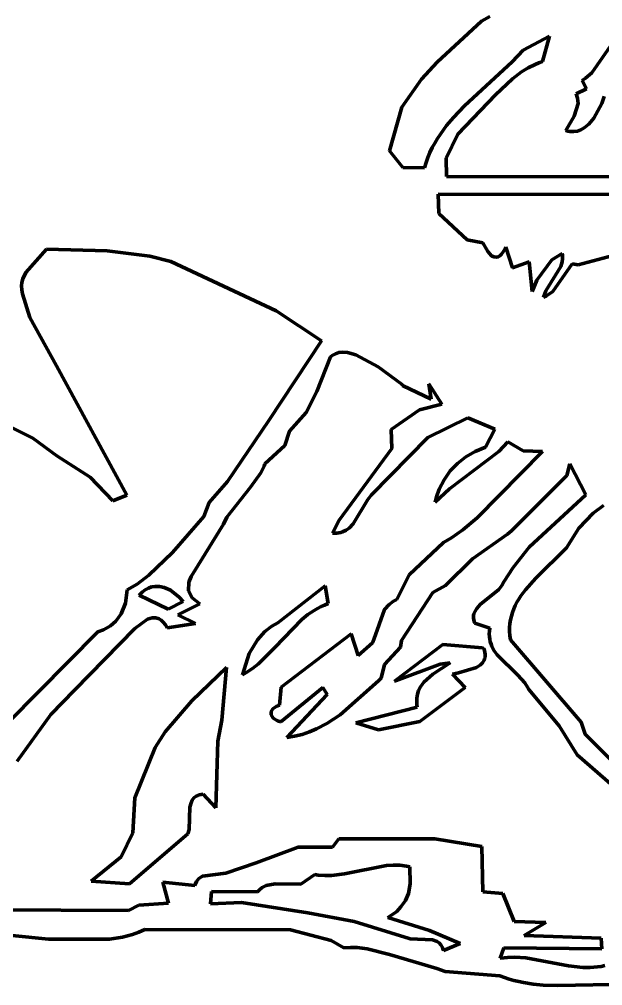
# Model space of a CAD drawing. Header units: millimetres. Extents: x 0 to 7.9, y 0 to 11.
# Drawn here: x 4.254 to 5.261, y 3.056 to 4.724 of the extents above; entities that cross this region are included whole.
import ezdxf

# ---------------------------------------------------------------- set-up
doc = ezdxf.new("R2010")
doc.units = ezdxf.units.MM
doc.layers.add('color#020202ff', color=7, linetype='CONTINUOUS', lineweight=100)
doc.layers.add('color#ffffffff', color=7, linetype='CONTINUOUS', lineweight=100)

msp = doc.modelspace()

# ---------------------------------------------------------------- linework, layer by layer
at = {"layer": 'color#020202ff'}
for p, q in [((5.0516, 4.7206), (4.9753, 4.6496)), ((5.0664, 4.7286), (5.0516, 4.7206)), ((5.1235, 4.6703), (5.169, 4.695)), ((5.169, 4.695), (5.1569, 4.6512)), ((5.1046, 4.6503), (5.1235, 4.6703)), ((5.2422, 4.6317), (5.2788, 4.6841)), ((4.9753, 4.6496), (4.9484, 4.6207)), ((5.0224, 4.5745), (5.1046, 4.6503)), ((5.1323, 4.64), (5.121, 4.633)), ((5.1442, 4.6461), (5.1323, 4.64)), ((5.1505, 4.6488), (5.1442, 4.6461)), ((5.1569, 4.6512), (5.1505, 4.6488)), ((4.9484, 4.6207), (4.9143, 4.5724)), ((5.1051, 4.6211), (5.0761, 4.5935)), ((5.121, 4.633), (5.1051, 4.6211)), ((5.2253, 4.6183), (5.2315, 4.6223)), ((5.2315, 4.6223), (5.2422, 4.6317)), ((5.2152, 4.5952), (5.2328, 4.6039)), ((5.2328, 4.6039), (5.2253, 4.6183)), ((5.0761, 4.5935), (5.0109, 4.5257)), ((5.2176, 4.5878), (5.2152, 4.5952)), ((5.2185, 4.5784), (5.2176, 4.5878)), ((5.2634, 4.5906), (5.2593, 4.5784)), ((4.9143, 4.5724), (4.8927, 4.4968)), ((5.0033, 4.5545), (5.0224, 4.5745)), ((5.2118, 4.5568), (5.2185, 4.5784)), ((5.2593, 4.5784), (5.2458, 4.5534)), ((4.9915, 4.5406), (5.0033, 4.5545)), ((5.1974, 4.5319), (5.2118, 4.5568)), ((5.2458, 4.5534), (5.2367, 4.5428)), ((4.986, 4.5333), (4.9915, 4.5406)), ((5.2288, 4.5365), (5.2232, 4.5333)), ((5.2367, 4.5428), (5.2288, 4.5365)), ((4.9757, 4.5183), (4.9807, 4.5259)), ((4.9807, 4.5259), (4.986, 4.5333)), ((5.0109, 4.5257), (4.9905, 4.4841)), ((5.2008, 4.5309), (5.1974, 4.5319)), ((5.2043, 4.5303), (5.2008, 4.5309)), ((5.2076, 4.53), (5.2043, 4.5303)), ((5.2109, 4.5301), (5.2076, 4.53)), ((5.2172, 4.5311), (5.2109, 4.5301)), ((5.2232, 4.5333), (5.2172, 4.5311)), ((4.9628, 4.494), (4.9667, 4.5024)), ((4.9667, 4.5024), (4.9711, 4.5104)), ((4.9711, 4.5104), (4.9757, 4.5183)), ((4.8927, 4.4968), (4.9157, 4.4679)), ((4.956, 4.4766), (4.9592, 4.4854)), ((4.9592, 4.4854), (4.9628, 4.494)), ((4.9533, 4.4674), (4.956, 4.4766)), ((4.9905, 4.4841), (4.9916, 4.4524)), ((4.9157, 4.4679), (4.9533, 4.4674)), ((4.9916, 4.4524), (5.5264, 4.4518)), ((5.4533, 4.4212), (4.9767, 4.4224)), ((4.9767, 4.4224), (4.9783, 4.3886)), ((4.9783, 4.3886), (5.0269, 4.3434)), ((5.0269, 4.3434), (5.0541, 4.3382)), ((5.0541, 4.3382), (5.0626, 4.3232)), ((4.301, 4.3272), (4.2652, 4.2867)), ((4.4056, 4.3246), (4.301, 4.3272)), ((4.4794, 4.3152), (4.4056, 4.3246)), ((5.0626, 4.3232), (5.0692, 4.316)), ((5.0833, 4.3158), (5.0863, 4.3186)), ((5.0863, 4.3186), (5.0894, 4.3225)), ((5.0894, 4.3225), (5.0925, 4.3276)), ((5.0925, 4.3276), (5.094, 4.3306)), ((5.094, 4.3306), (5.1054, 4.2949)), ((5.1734, 4.3088), (5.1911, 4.3199)), ((5.1911, 4.3199), (5.1915, 4.3168)), ((4.5157, 4.306), (4.4794, 4.3152)), ((4.6973, 4.2208), (4.5157, 4.306)), ((5.0692, 4.316), (5.0733, 4.3138)), ((5.0733, 4.3138), (5.0775, 4.3133)), ((5.0775, 4.3133), (5.0804, 4.314)), ((5.0804, 4.314), (5.0833, 4.3158)), ((5.1054, 4.2949), (5.134, 4.3052)), ((5.134, 4.3052), (5.1391, 4.2543)), ((5.1474, 4.2735), (5.1734, 4.3088)), ((5.175, 4.2539), (5.2082, 4.3019)), ((5.1909, 4.3051), (5.1885, 4.2971)), ((5.1917, 4.3108), (5.1909, 4.3051)), ((5.1915, 4.3168), (5.1917, 4.3108)), ((5.2082, 4.3019), (5.2185, 4.3)), ((5.2185, 4.3), (5.2791, 4.3161)), ((4.2652, 4.2867), (4.2601, 4.2758)), ((5.1885, 4.2971), (5.1627, 4.2556)), ((4.2585, 4.2699), (4.2579, 4.2637)), ((4.2601, 4.2758), (4.2585, 4.2699)), ((5.1391, 4.2543), (5.1474, 4.2735)), ((4.2579, 4.2637), (4.2582, 4.2571)), ((4.2582, 4.2571), (4.2597, 4.2502)), ((5.1627, 4.2556), (5.1588, 4.2446)), ((5.164, 4.2466), (5.175, 4.2539)), ((4.2597, 4.2502), (4.2721, 4.2093)), ((5.1588, 4.2446), (5.164, 4.2466)), ((4.7758, 4.169), (4.6973, 4.2208)), ((4.2721, 4.2093), (4.3182, 4.1259)), ((4.6845, 4.0315), (4.7758, 4.169)), ((4.7909, 4.1416), (4.7676, 4.0818)), ((4.7939, 4.1436), (4.7909, 4.1416)), ((4.7998, 4.1467), (4.7939, 4.1436)), ((4.8057, 4.1487), (4.7998, 4.1467)), ((4.8116, 4.1496), (4.8057, 4.1487)), ((4.8203, 4.1492), (4.8116, 4.1496)), ((4.8346, 4.1449), (4.8203, 4.1492)), ((4.8736, 4.1241), (4.8346, 4.1449)), ((4.3182, 4.1259), (4.4394, 3.9026)), ((4.9147, 4.0936), (4.8736, 4.1241)), ((4.2774, 4.0012), (4.095, 4.0925)), ((4.9155, 4.0918), (4.9147, 4.0936)), ((4.9651, 4.0686), (4.9155, 4.0918)), ((4.9833, 4.0597), (4.9609, 4.0949)), ((4.9609, 4.0949), (4.9651, 4.0686)), ((4.7676, 4.0818), (4.749, 4.0454)), ((4.945, 4.0502), (4.9833, 4.0597)), ((4.749, 4.0454), (4.7203, 4.0133)), ((4.8958, 4.0162), (4.945, 4.0502)), ((5.0284, 4.036), (4.9594, 4.0022)), ((5.075, 4.0169), (5.0284, 4.036)), ((4.6136, 3.9266), (4.6845, 4.0315)), ((4.7203, 4.0133), (4.7125, 3.9882)), ((4.9594, 4.0022), (4.8617, 3.9034)), ((4.8971, 3.9834), (4.8958, 4.0162)), ((5.0585, 3.9854), (5.075, 4.0169)), ((4.319, 3.9705), (4.2774, 4.0012)), ((4.7125, 3.9882), (4.6781, 3.957)), ((5.041, 3.9784), (5.0585, 3.9854)), ((5.0974, 3.9946), (5.0817, 3.9783)), ((5.1234, 3.9792), (5.0974, 3.9946)), ((4.3761, 3.9338), (4.319, 3.9705)), ((4.8059, 3.8595), (4.8971, 3.9834)), ((5.0817, 3.9783), (4.9968, 3.9136)), ((5.0104, 3.9577), (5.0249, 3.9691)), ((5.0249, 3.9691), (5.041, 3.9784)), ((5.0445, 3.8635), (5.1572, 3.9781)), ((5.1572, 3.9781), (5.1234, 3.9792)), ((4.6765, 3.9529), (4.6708, 3.9411)), ((4.6781, 3.957), (4.6765, 3.9529)), ((4.9978, 3.9445), (5.0104, 3.9577)), ((5.2042, 3.9571), (5.1991, 3.9366)), ((5.2319, 3.9035), (5.2042, 3.9571)), ((4.6708, 3.9411), (4.6532, 3.9164)), ((4.9872, 3.9295), (4.9978, 3.9445)), ((5.1991, 3.9366), (5.1034, 3.8411)), ((4.4155, 3.8928), (4.3761, 3.9338)), ((4.5817, 3.8903), (4.6136, 3.9266)), ((4.9789, 3.913), (4.9872, 3.9295)), ((4.4394, 3.9026), (4.4155, 3.8928)), ((4.6532, 3.9164), (4.6124, 3.8648)), ((4.8617, 3.9034), (4.8558, 3.8955)), ((4.9968, 3.9136), (4.972, 3.8905)), ((4.9743, 3.8998), (4.9789, 3.913)), ((5.134, 3.8129), (5.2319, 3.9035)), ((4.5726, 3.8661), (4.5817, 3.8903)), ((4.8558, 3.8955), (4.83, 3.8532)), ((4.972, 3.8905), (4.9743, 3.8998)), ((5.2625, 3.885), (5.2445, 3.8719)), ((5.2445, 3.8719), (5.22, 3.8457)), ((4.5186, 3.8037), (4.5726, 3.8661)), ((4.6066, 3.8528), (4.5509, 3.7627)), ((4.6124, 3.8648), (4.6066, 3.8528)), ((4.7945, 3.8374), (4.8059, 3.8595)), ((4.83, 3.8532), (4.8231, 3.846)), ((5.0198, 3.8431), (5.0445, 3.8635)), ((4.7984, 3.8371), (4.7945, 3.8374)), ((4.8021, 3.8372), (4.7984, 3.8371)), ((4.8056, 3.8377), (4.8021, 3.8372)), ((4.8089, 3.8384), (4.8056, 3.8377)), ((4.8121, 3.8394), (4.8089, 3.8384)), ((4.8179, 3.8423), (4.8121, 3.8394)), ((4.8231, 3.846), (4.8179, 3.8423)), ((5.0001, 3.8294), (5.0198, 3.8431)), ((5.0969, 3.8354), (5.036, 3.7928)), ((5.1034, 3.8411), (5.0969, 3.8354)), ((5.22, 3.8457), (5.1982, 3.8117)), ((4.9269, 3.7651), (4.9863, 3.8212)), ((4.9863, 3.8212), (5.0001, 3.8294)), ((4.4779, 3.7645), (4.5186, 3.8037)), ((5.1065, 3.7781), (5.134, 3.8129)), ((5.1982, 3.8117), (5.1458, 3.7596)), ((5.036, 3.7928), (4.9895, 3.7468)), ((5.0905, 3.7532), (5.1065, 3.7781)), ((4.4573, 3.7495), (4.4779, 3.7645)), ((4.5469, 3.7524), (4.5463, 3.7378)), ((4.5509, 3.7627), (4.5469, 3.7524)), ((4.9055, 3.7227), (4.9269, 3.7651)), ((5.0868, 3.7467), (5.0905, 3.7532)), ((5.1458, 3.7596), (5.1278, 3.7395)), ((4.4371, 3.7163), (4.4405, 3.7397)), ((4.4405, 3.7397), (4.4573, 3.7495)), ((4.4661, 3.7353), (4.4609, 3.7302)), ((4.4714, 3.7394), (4.4661, 3.7353)), ((4.4768, 3.7424), (4.4714, 3.7394)), ((4.4823, 3.7444), (4.4768, 3.7424)), ((4.4877, 3.7454), (4.4823, 3.7444)), ((4.496, 3.7454), (4.4877, 3.7454)), ((4.5042, 3.7435), (4.496, 3.7454)), ((4.5149, 3.7386), (4.5042, 3.7435)), ((4.53, 3.7268), (4.5149, 3.7386)), ((4.5463, 3.7378), (4.5526, 3.7254)), ((4.7, 3.6823), (4.7821, 3.7464)), ((4.7821, 3.7464), (4.7873, 3.7156)), ((4.9675, 3.7349), (4.9135, 3.6518)), ((4.9895, 3.7468), (4.9675, 3.7349)), ((5.0497, 3.7139), (5.0816, 3.7402)), ((5.0816, 3.7402), (5.0868, 3.7467)), ((5.1278, 3.7395), (5.1199, 3.729)), ((4.4609, 3.7302), (4.5112, 3.7058)), ((4.5112, 3.7058), (4.537, 3.7194)), ((4.537, 3.7194), (4.53, 3.7268)), ((4.5526, 3.7254), (4.5659, 3.7153)), ((4.8923, 3.7144), (4.8997, 3.7198)), ((4.8997, 3.7198), (4.9055, 3.7227)), ((5.1163, 3.7235), (5.113, 3.7179)), ((5.1199, 3.729), (5.1163, 3.7235)), ((4.4299, 3.6983), (4.4371, 3.7163)), ((4.5659, 3.7153), (4.5278, 3.6964)), ((4.7631, 3.704), (4.7522, 3.6966)), ((4.7689, 3.7073), (4.7631, 3.704)), ((4.7748, 3.7104), (4.7689, 3.7073)), ((4.7809, 3.7132), (4.7748, 3.7104)), ((4.7873, 3.7156), (4.7809, 3.7132)), ((4.8657, 3.6537), (4.8846, 3.7054)), ((4.8846, 3.7054), (4.8923, 3.7144)), ((5.0387, 3.6981), (5.0407, 3.7029)), ((5.0407, 3.7029), (5.0437, 3.7074)), ((5.0437, 3.7074), (5.0497, 3.7139)), ((5.1074, 3.7064), (5.1051, 3.7004)), ((5.11, 3.7122), (5.1074, 3.7064)), ((5.113, 3.7179), (5.11, 3.7122)), ((4.4112, 3.6771), (4.4207, 3.6855)), ((4.4207, 3.6855), (4.4299, 3.6983)), ((4.4756, 3.6891), (4.4535, 3.6728)), ((4.4836, 3.6914), (4.4756, 3.6891)), ((4.4895, 3.6914), (4.4836, 3.6914)), ((4.4952, 3.6895), (4.4895, 3.6914)), ((4.4989, 3.6871), (4.4952, 3.6895)), ((4.5025, 3.6838), (4.4989, 3.6871)), ((4.5278, 3.6964), (4.5581, 3.6815)), ((4.7419, 3.6883), (4.6953, 3.6402)), ((4.7522, 3.6966), (4.7419, 3.6883)), ((5.0378, 3.693), (5.0381, 3.6956)), ((5.0379, 3.6903), (5.0378, 3.693)), ((5.0383, 3.6875), (5.0379, 3.6903)), ((5.0381, 3.6956), (5.0387, 3.6981)), ((5.0392, 3.6846), (5.0383, 3.6875)), ((5.1018, 3.6879), (5.1008, 3.6814)), ((5.1033, 3.6942), (5.1018, 3.6879)), ((5.1051, 3.7004), (5.1033, 3.6942)), ((4.4535, 3.6728), (4.3495, 3.5662)), ((4.3896, 3.6669), (4.3996, 3.6705)), ((4.3996, 3.6705), (4.4112, 3.6771)), ((4.5061, 3.6793), (4.5025, 3.6838)), ((4.5095, 3.6738), (4.5061, 3.6793)), ((4.5581, 3.6815), (4.5095, 3.6738)), ((4.6778, 3.6677), (4.6899, 3.6769)), ((4.6899, 3.6769), (4.7, 3.6823)), ((5.0404, 3.6817), (5.0392, 3.6846)), ((5.0659, 3.6734), (5.0404, 3.6817)), ((5.0651, 3.6633), (5.0653, 3.6683)), ((5.0653, 3.6683), (5.0659, 3.6734)), ((5.1008, 3.6814), (5.1003, 3.6747)), ((5.1003, 3.6747), (5.1003, 3.6678)), ((4.2357, 3.5109), (4.3896, 3.6669)), ((4.651, 3.6295), (4.6649, 3.6533)), ((4.6649, 3.6533), (4.6778, 3.6677)), ((4.7058, 3.5713), (4.827, 3.6636)), ((4.827, 3.6636), (4.8388, 3.6259)), ((4.8638, 3.6481), (4.8657, 3.6537)), ((4.9135, 3.6518), (4.9121, 3.6404)), ((5.0653, 3.6586), (5.0651, 3.6633)), ((5.0659, 3.6541), (5.0653, 3.6586)), ((5.0669, 3.6498), (5.0659, 3.6541)), ((5.1003, 3.6678), (5.1008, 3.6607)), ((5.1008, 3.6607), (5.1019, 3.6534)), ((5.1019, 3.6534), (5.2236, 3.5112)), ((4.6953, 3.6402), (4.6667, 3.612)), ((4.8388, 3.6259), (4.8638, 3.6481)), ((4.9121, 3.6404), (4.8844, 3.6108)), ((4.9016, 3.582), (4.985, 3.6453)), ((4.985, 3.6453), (5.0532, 3.6391)), ((5.0532, 3.6391), (5.0555, 3.638)), ((5.0555, 3.638), (5.0567, 3.6345)), ((5.0682, 3.6457), (5.0669, 3.6498)), ((5.0698, 3.6417), (5.0682, 3.6457)), ((5.0738, 3.6342), (5.0698, 3.6417)), ((4.6394, 3.5928), (4.651, 3.6295)), ((5.0572, 3.6202), (5.0563, 3.6179)), ((5.0567, 3.6345), (5.0575, 3.6313)), ((5.0578, 3.6227), (5.0572, 3.6202)), ((5.0575, 3.6313), (5.058, 3.6283)), ((5.0581, 3.6254), (5.0578, 3.6227)), ((5.058, 3.6283), (5.0581, 3.6254)), ((5.0788, 3.6273), (5.0738, 3.6342)), ((5.1143, 3.5924), (5.0788, 3.6273)), ((4.5516, 3.5477), (4.6119, 3.6053)), ((4.6119, 3.6053), (4.6034, 3.5147)), ((4.6563, 3.6036), (4.6452, 3.5961)), ((4.6667, 3.612), (4.6563, 3.6036)), ((4.8844, 3.6108), (4.8788, 3.5871)), ((4.9802, 3.6113), (4.905, 3.5828)), ((4.9675, 3.5941), (4.9977, 3.6132)), ((4.9977, 3.6132), (4.9802, 3.6113)), ((5.0433, 3.6056), (5.0118, 3.5961)), ((5.0501, 3.6101), (5.0433, 3.6056)), ((5.0537, 3.6137), (5.0501, 3.6101)), ((5.0563, 3.6179), (5.0537, 3.6137)), ((4.6452, 3.5961), (4.6394, 3.5928)), ((4.8788, 3.5871), (4.8741, 3.5825)), ((4.9522, 3.58), (4.9675, 3.5941)), ((5.0118, 3.5961), (5.0015, 3.5941)), ((5.0015, 3.5941), (5.0238, 3.5707)), ((5.1263, 3.5788), (5.1143, 3.5924)), ((4.7031, 3.5402), (4.7058, 3.5713)), ((4.778, 3.5708), (4.7055, 3.5116)), ((4.7856, 3.559), (4.778, 3.5708)), ((4.8741, 3.5825), (4.8077, 3.524)), ((4.905, 3.5828), (4.9016, 3.582)), ((4.9433, 3.5659), (4.9463, 3.5719)), ((5.0238, 3.5707), (4.9452, 3.5121)), ((4.9463, 3.5719), (4.9522, 3.58)), ((5.1313, 3.5714), (5.1263, 3.5788)), ((5.1334, 3.5674), (5.1313, 3.5714)), ((4.3495, 3.5662), (4.3087, 3.5246)), ((4.7158, 3.4845), (4.7856, 3.559)), ((4.9399, 3.5451), (4.94, 3.5526)), ((4.94, 3.5526), (4.9412, 3.5595)), ((4.9412, 3.5595), (4.9433, 3.5659)), ((5.1857, 3.5047), (5.1334, 3.5674)), ((4.5056, 3.4945), (4.5516, 3.5477)), ((4.6916, 3.534), (4.6971, 3.5379)), ((4.6971, 3.5379), (4.7031, 3.5402)), ((4.8348, 3.5098), (4.9409, 3.537)), ((4.9403, 3.5412), (4.9399, 3.5451)), ((4.9409, 3.537), (4.9403, 3.5412)), ((4.3087, 3.5246), (4.2503, 3.4441)), ((4.6886, 3.5236), (4.6887, 3.5295)), ((4.6923, 3.518), (4.6886, 3.5236)), ((4.6887, 3.5295), (4.6916, 3.534)), ((4.8077, 3.524), (4.785, 3.509)), ((4.6034, 3.5147), (4.5965, 3.4786)), ((4.6995, 3.5135), (4.6923, 3.518)), ((4.7055, 3.5116), (4.6995, 3.5135)), ((4.785, 3.509), (4.7671, 3.4996)), ((4.874, 3.4976), (4.8348, 3.5098)), ((4.9452, 3.5121), (4.874, 3.4976)), ((5.2171, 3.455), (5.1857, 3.5047)), ((5.2236, 3.5112), (5.2308, 3.4906)), ((4.4886, 3.4674), (4.5056, 3.4945)), ((4.7291, 3.4867), (4.7158, 3.4845)), ((4.7421, 3.49), (4.7291, 3.4867)), ((4.7548, 3.4943), (4.7421, 3.49)), ((4.7671, 3.4996), (4.7548, 3.4943)), ((5.2308, 3.4906), (5.2978, 3.4233)), ((4.5965, 3.4786), (4.5931, 3.3631)), ((4.4536, 3.3804), (4.4886, 3.4674)), ((5.2914, 3.3896), (5.2171, 3.455)), ((4.5619, 3.3847), (4.5595, 3.3835)), ((4.5647, 3.3856), (4.5619, 3.3847)), ((4.5679, 3.3863), (4.5647, 3.3856)), ((4.5714, 3.3867), (4.5679, 3.3863)), ((4.5931, 3.3631), (4.5714, 3.3867)), ((4.45, 3.3203), (4.4536, 3.3804)), ((4.5504, 3.3721), (4.5486, 3.3643)), ((4.5525, 3.3766), (4.5504, 3.3721)), ((4.5554, 3.3805), (4.5525, 3.3766)), ((4.5573, 3.3821), (4.5554, 3.3805)), ((4.5595, 3.3835), (4.5573, 3.3821)), ((4.5486, 3.3643), (4.547, 3.3258)), ((4.4301, 3.2785), (4.45, 3.3203)), ((4.5449, 3.3183), (4.444, 3.2319)), ((4.547, 3.3258), (4.5449, 3.3183)), ((4.7947, 3.2955), (4.8055, 3.3097)), ((4.8055, 3.3097), (4.9712, 3.31)), ((4.9712, 3.31), (5.0526, 3.2967)), ((4.6626, 3.2683), (4.7351, 3.2952)), ((4.7351, 3.2952), (4.7947, 3.2955)), ((5.0526, 3.2967), (5.0543, 3.2185)), ((4.3783, 3.2366), (4.4301, 3.2785)), ((4.6103, 3.2504), (4.6626, 3.2683)), ((4.8879, 3.2636), (4.8153, 3.2492)), ((4.8992, 3.2643), (4.8879, 3.2636)), ((4.9107, 3.2641), (4.8992, 3.2643)), ((4.9222, 3.2627), (4.9107, 3.2641)), ((4.928, 3.2615), (4.9222, 3.2627)), ((4.9289, 3.2324), (4.928, 3.2615)), ((4.444, 3.2319), (4.3783, 3.2366)), ((4.5116, 3.1991), (4.5019, 3.2353)), ((4.5019, 3.2353), (4.5571, 3.2295)), ((4.5579, 3.232), (4.5599, 3.2363)), ((4.5599, 3.2363), (4.5638, 3.2412)), ((4.5638, 3.2412), (4.5704, 3.2455)), ((4.5704, 3.2455), (4.6103, 3.2504)), ((4.764, 3.248), (4.7398, 3.2316)), ((4.7698, 3.2471), (4.764, 3.248)), ((4.7813, 3.2463), (4.7698, 3.2471)), ((4.7928, 3.2465), (4.7813, 3.2463)), ((4.8153, 3.2492), (4.7928, 3.2465)), ((4.5571, 3.2295), (4.5579, 3.232)), ((4.5859, 3.2188), (4.5843, 3.1979)), ((4.6651, 3.2183), (4.5859, 3.2188)), ((4.669, 3.2225), (4.6651, 3.2183)), ((4.6733, 3.2259), (4.669, 3.2225)), ((4.6803, 3.2294), (4.6733, 3.2259)), ((4.6959, 3.2322), (4.6803, 3.2294)), ((4.7398, 3.2316), (4.6959, 3.2322)), ((4.9255, 3.2157), (4.9289, 3.2324)), ((5.0543, 3.2185), (5.0883, 3.2156)), ((4.9128, 3.1922), (4.9203, 3.2033)), ((4.9203, 3.2033), (4.9255, 3.2157)), ((5.0883, 3.2156), (5.1082, 3.167)), ((4.1876, 3.1876), (4.4424, 3.1859)), ((4.4424, 3.1859), (4.4601, 3.1955)), ((4.4601, 3.1955), (4.5116, 3.1991)), ((4.5843, 3.1979), (4.6373, 3.2002)), ((4.6373, 3.2002), (4.7523, 3.1824)), ((4.8966, 3.1781), (4.9055, 3.1847)), ((4.9055, 3.1847), (4.9128, 3.1922)), ((4.7523, 3.1824), (4.8319, 3.1669)), ((4.8899, 3.1742), (4.8966, 3.1781)), ((4.9619, 3.1516), (4.8899, 3.1742)), ((4.4709, 3.1535), (4.4601, 3.1485)), ((4.7219, 3.1527), (4.4709, 3.1535)), ((4.7921, 3.1342), (4.7219, 3.1527)), ((4.8319, 3.1669), (4.9268, 3.138)), ((5.0152, 3.1294), (4.9619, 3.1516)), ((5.1082, 3.167), (5.163, 3.1655)), ((5.163, 3.1655), (5.1252, 3.1432)), ((4.3047, 3.1366), (4.2419, 3.1431)), ((4.4096, 3.1369), (4.3047, 3.1366)), ((4.4324, 3.1402), (4.4096, 3.1369)), ((4.4492, 3.1445), (4.4324, 3.1402)), ((4.4601, 3.1485), (4.4492, 3.1445)), ((4.9268, 3.138), (4.9289, 3.1375)), ((4.9289, 3.1375), (4.9671, 3.1356)), ((4.9671, 3.1356), (4.9753, 3.1327)), ((5.1252, 3.1432), (5.2582, 3.1384)), ((5.2582, 3.1384), (5.2593, 3.1198)), ((4.8142, 3.1218), (4.7921, 3.1342)), ((4.8259, 3.1224), (4.8142, 3.1218)), ((4.8374, 3.1221), (4.8259, 3.1224)), ((4.8543, 3.1202), (4.8374, 3.1221)), ((4.8927, 3.1104), (4.8543, 3.1202)), ((4.9753, 3.1327), (4.9788, 3.1302)), ((4.9788, 3.1302), (4.9818, 3.1269)), ((4.9818, 3.1269), (4.9842, 3.1226)), ((4.9842, 3.1226), (4.9851, 3.12)), ((4.9851, 3.12), (4.9859, 3.1171)), ((4.9859, 3.1171), (5.0152, 3.1294)), ((5.0903, 3.1216), (5.0842, 3.1037)), ((5.2593, 3.1198), (5.0903, 3.1216)), ((4.9748, 3.0861), (4.8927, 3.1104)), ((5.0842, 3.1037), (5.0906, 3.1047)), ((5.0906, 3.1047), (5.0969, 3.1053)), ((5.0969, 3.1053), (5.1095, 3.1057)), ((5.1095, 3.1057), (5.1282, 3.1044)), ((5.1282, 3.1044), (5.2018, 3.0905)), ((4.9891, 3.0807), (4.9748, 3.0861)), ((5.2018, 3.0905), (5.2266, 3.0878)), ((5.2266, 3.0878), (5.2392, 3.0877)), ((5.2392, 3.0877), (5.2519, 3.0887)), ((5.2519, 3.0887), (5.2583, 3.0896)), ((5.2583, 3.0896), (5.2647, 3.091)), ((5.0834, 3.0736), (4.9891, 3.0807)), ((5.0915, 3.0705), (5.0834, 3.0736)), ((5.0996, 3.0678), (5.0915, 3.0705)), ((5.1078, 3.0654), (5.0996, 3.0678)), ((5.1161, 3.0634), (5.1078, 3.0654)), ((5.1244, 3.0617), (5.1161, 3.0634)), ((5.1411, 3.0591), (5.1244, 3.0617)), ((5.158, 3.0575), (5.1411, 3.0591)), ((5.1837, 3.0565), (5.158, 3.0575)), ((5.3046, 3.0592), (5.1837, 3.0565))]:
    msp.add_line(p, q, dxfattribs=at)
at = {"layer": 'color#ffffffff'}
for p, q in [((4.9753, 4.6496), (5.0516, 4.7206)), ((5.0516, 4.7206), (5.0664, 4.7286)), ((5.169, 4.695), (5.1235, 4.6703)), ((5.1569, 4.6512), (5.169, 4.695)), ((5.1235, 4.6703), (5.1046, 4.6503)), ((5.2788, 4.6841), (5.2422, 4.6317)), ((4.9484, 4.6207), (4.9753, 4.6496)), ((5.1046, 4.6503), (5.0224, 4.5745)), ((5.121, 4.633), (5.1323, 4.64)), ((5.1323, 4.64), (5.1442, 4.6461)), ((5.1442, 4.6461), (5.1505, 4.6488)), ((5.1505, 4.6488), (5.1569, 4.6512)), ((4.9143, 4.5724), (4.9484, 4.6207)), ((5.0761, 4.5935), (5.1051, 4.6211)), ((5.1051, 4.6211), (5.121, 4.633)), ((5.2315, 4.6223), (5.2253, 4.6183)), ((5.2422, 4.6317), (5.2315, 4.6223)), ((5.2328, 4.6039), (5.2152, 4.5952)), ((5.2253, 4.6183), (5.2328, 4.6039)), ((5.0109, 4.5257), (5.0761, 4.5935)), ((5.2152, 4.5952), (5.2176, 4.5878)), ((5.2176, 4.5878), (5.2185, 4.5784)), ((5.2593, 4.5784), (5.2634, 4.5906)), ((4.8927, 4.4968), (4.9143, 4.5724)), ((5.0224, 4.5745), (5.0033, 4.5545)), ((5.2185, 4.5784), (5.2118, 4.5568)), ((5.2458, 4.5534), (5.2593, 4.5784)), ((5.0033, 4.5545), (4.9915, 4.5406)), ((5.2118, 4.5568), (5.1974, 4.5319)), ((5.2367, 4.5428), (5.2458, 4.5534)), ((4.9915, 4.5406), (4.986, 4.5333)), ((5.2232, 4.5333), (5.2288, 4.5365)), ((5.2288, 4.5365), (5.2367, 4.5428)), ((4.9807, 4.5259), (4.9757, 4.5183)), ((4.986, 4.5333), (4.9807, 4.5259)), ((4.9905, 4.4841), (5.0109, 4.5257)), ((5.1974, 4.5319), (5.2008, 4.5309)), ((5.2008, 4.5309), (5.2043, 4.5303)), ((5.2043, 4.5303), (5.2076, 4.53)), ((5.2076, 4.53), (5.2109, 4.5301)), ((5.2109, 4.5301), (5.2172, 4.5311)), ((5.2172, 4.5311), (5.2232, 4.5333)), ((4.9667, 4.5024), (4.9628, 4.494)), ((4.9711, 4.5104), (4.9667, 4.5024)), ((4.9757, 4.5183), (4.9711, 4.5104)), ((4.9157, 4.4679), (4.8927, 4.4968)), ((4.9592, 4.4854), (4.956, 4.4766)), ((4.9628, 4.494), (4.9592, 4.4854)), ((4.956, 4.4766), (4.9533, 4.4674)), ((4.9916, 4.4524), (4.9905, 4.4841)), ((4.9533, 4.4674), (4.9157, 4.4679)), ((5.5264, 4.4518), (4.9916, 4.4524)), ((4.9783, 4.3886), (4.9767, 4.4224)), ((4.9767, 4.4224), (5.4533, 4.4212)), ((5.0269, 4.3434), (4.9783, 4.3886)), ((5.0541, 4.3382), (5.0269, 4.3434)), ((5.0626, 4.3232), (5.0541, 4.3382)), ((4.2652, 4.2867), (4.301, 4.3272)), ((4.301, 4.3272), (4.4056, 4.3246)), ((4.4056, 4.3246), (4.4794, 4.3152)), ((5.0692, 4.316), (5.0626, 4.3232)), ((5.0863, 4.3186), (5.0833, 4.3158)), ((5.0894, 4.3225), (5.0863, 4.3186)), ((5.0925, 4.3276), (5.0894, 4.3225)), ((5.094, 4.3306), (5.0925, 4.3276)), ((5.1054, 4.2949), (5.094, 4.3306)), ((5.1911, 4.3199), (5.1734, 4.3088)), ((5.1915, 4.3168), (5.1911, 4.3199)), ((4.4794, 4.3152), (4.5157, 4.306)), ((4.5157, 4.306), (4.6973, 4.2208)), ((5.0733, 4.3138), (5.0692, 4.316)), ((5.0775, 4.3133), (5.0733, 4.3138)), ((5.0804, 4.314), (5.0775, 4.3133)), ((5.0833, 4.3158), (5.0804, 4.314)), ((5.134, 4.3052), (5.1054, 4.2949)), ((5.1391, 4.2543), (5.134, 4.3052)), ((5.1734, 4.3088), (5.1474, 4.2735)), ((5.2082, 4.3019), (5.175, 4.2539)), ((5.1885, 4.2971), (5.1909, 4.3051)), ((5.1909, 4.3051), (5.1917, 4.3108)), ((5.1917, 4.3108), (5.1915, 4.3168)), ((5.2185, 4.3), (5.2082, 4.3019)), ((5.2791, 4.3161), (5.2185, 4.3)), ((4.2601, 4.2758), (4.2652, 4.2867)), ((5.1627, 4.2556), (5.1885, 4.2971)), ((4.2579, 4.2637), (4.2585, 4.2699)), ((4.2585, 4.2699), (4.2601, 4.2758)), ((5.1474, 4.2735), (5.1391, 4.2543)), ((4.2582, 4.2571), (4.2579, 4.2637)), ((4.2597, 4.2502), (4.2582, 4.2571)), ((5.1588, 4.2446), (5.1627, 4.2556)), ((5.175, 4.2539), (5.164, 4.2466)), ((4.2721, 4.2093), (4.2597, 4.2502)), ((5.164, 4.2466), (5.1588, 4.2446)), ((4.6973, 4.2208), (4.7758, 4.169)), ((4.3182, 4.1259), (4.2721, 4.2093)), ((4.7758, 4.169), (4.6845, 4.0315)), ((4.7676, 4.0818), (4.7909, 4.1416)), ((4.7909, 4.1416), (4.7939, 4.1436)), ((4.7939, 4.1436), (4.7998, 4.1467)), ((4.7998, 4.1467), (4.8057, 4.1487)), ((4.8057, 4.1487), (4.8116, 4.1496)), ((4.8116, 4.1496), (4.8203, 4.1492)), ((4.8203, 4.1492), (4.8346, 4.1449)), ((4.8346, 4.1449), (4.8736, 4.1241)), ((4.4394, 3.9026), (4.3182, 4.1259)), ((4.8736, 4.1241), (4.9147, 4.0936)), ((4.095, 4.0925), (4.2774, 4.0012)), ((4.9147, 4.0936), (4.9155, 4.0918)), ((4.9155, 4.0918), (4.9651, 4.0686)), ((4.9651, 4.0686), (4.9609, 4.0949)), ((4.9609, 4.0949), (4.9833, 4.0597)), ((4.749, 4.0454), (4.7676, 4.0818)), ((4.9833, 4.0597), (4.945, 4.0502)), ((4.7203, 4.0133), (4.749, 4.0454)), ((4.945, 4.0502), (4.8958, 4.0162)), ((4.9594, 4.0022), (5.0284, 4.036)), ((5.0284, 4.036), (5.075, 4.0169)), ((4.6845, 4.0315), (4.6136, 3.9266)), ((4.7125, 3.9882), (4.7203, 4.0133)), ((4.8617, 3.9034), (4.9594, 4.0022)), ((4.8958, 4.0162), (4.8971, 3.9834)), ((5.075, 4.0169), (5.0585, 3.9854)), ((4.2774, 4.0012), (4.319, 3.9705)), ((4.6781, 3.957), (4.7125, 3.9882)), ((5.0585, 3.9854), (5.041, 3.9784)), ((5.0817, 3.9783), (5.0974, 3.9946)), ((5.0974, 3.9946), (5.1234, 3.9792)), ((4.319, 3.9705), (4.3761, 3.9338)), ((4.8971, 3.9834), (4.8059, 3.8595)), ((4.9968, 3.9136), (5.0817, 3.9783)), ((5.0249, 3.9691), (5.0104, 3.9577)), ((5.041, 3.9784), (5.0249, 3.9691)), ((5.1572, 3.9781), (5.0445, 3.8635)), ((5.1234, 3.9792), (5.1572, 3.9781)), ((4.6708, 3.9411), (4.6765, 3.9529)), ((4.6765, 3.9529), (4.6781, 3.957)), ((5.0104, 3.9577), (4.9978, 3.9445)), ((5.1991, 3.9366), (5.2042, 3.9571)), ((5.2042, 3.9571), (5.2319, 3.9035)), ((4.6532, 3.9164), (4.6708, 3.9411)), ((4.9978, 3.9445), (4.9872, 3.9295)), ((5.1034, 3.8411), (5.1991, 3.9366)), ((4.3761, 3.9338), (4.4155, 3.8928)), ((4.6136, 3.9266), (4.5817, 3.8903)), ((4.9872, 3.9295), (4.9789, 3.913)), ((4.4155, 3.8928), (4.4394, 3.9026)), ((4.6124, 3.8648), (4.6532, 3.9164)), ((4.8558, 3.8955), (4.8617, 3.9034)), ((4.972, 3.8905), (4.9968, 3.9136)), ((4.9789, 3.913), (4.9743, 3.8998)), ((5.2319, 3.9035), (5.134, 3.8129)), ((4.5817, 3.8903), (4.5726, 3.8661)), ((4.83, 3.8532), (4.8558, 3.8955)), ((4.9743, 3.8998), (4.972, 3.8905)), ((5.2445, 3.8719), (5.2625, 3.885)), ((5.22, 3.8457), (5.2445, 3.8719)), ((4.5726, 3.8661), (4.5186, 3.8037)), ((4.5509, 3.7627), (4.6066, 3.8528)), ((4.6066, 3.8528), (4.6124, 3.8648)), ((4.8059, 3.8595), (4.7945, 3.8374)), ((4.8231, 3.846), (4.83, 3.8532)), ((5.0445, 3.8635), (5.0198, 3.8431)), ((4.7945, 3.8374), (4.7984, 3.8371)), ((4.7984, 3.8371), (4.8021, 3.8372)), ((4.8021, 3.8372), (4.8056, 3.8377)), ((4.8056, 3.8377), (4.8089, 3.8384)), ((4.8089, 3.8384), (4.8121, 3.8394)), ((4.8121, 3.8394), (4.8179, 3.8423)), ((4.8179, 3.8423), (4.8231, 3.846)), ((5.0198, 3.8431), (5.0001, 3.8294)), ((5.036, 3.7928), (5.0969, 3.8354)), ((5.0969, 3.8354), (5.1034, 3.8411)), ((5.1982, 3.8117), (5.22, 3.8457)), ((4.9863, 3.8212), (4.9269, 3.7651)), ((5.0001, 3.8294), (4.9863, 3.8212)), ((4.5186, 3.8037), (4.4779, 3.7645)), ((5.134, 3.8129), (5.1065, 3.7781)), ((5.1458, 3.7596), (5.1982, 3.8117)), ((4.9895, 3.7468), (5.036, 3.7928)), ((5.1065, 3.7781), (5.0905, 3.7532)), ((4.4779, 3.7645), (4.4573, 3.7495)), ((4.5463, 3.7378), (4.5469, 3.7524)), ((4.5469, 3.7524), (4.5509, 3.7627)), ((4.9269, 3.7651), (4.9055, 3.7227)), ((5.0905, 3.7532), (5.0868, 3.7467)), ((5.1278, 3.7395), (5.1458, 3.7596)), ((4.4405, 3.7397), (4.4371, 3.7163)), ((4.4573, 3.7495), (4.4405, 3.7397)), ((4.4609, 3.7302), (4.4661, 3.7353)), ((4.4661, 3.7353), (4.4714, 3.7394)), ((4.4714, 3.7394), (4.4768, 3.7424)), ((4.4768, 3.7424), (4.4823, 3.7444)), ((4.4823, 3.7444), (4.4877, 3.7454)), ((4.4877, 3.7454), (4.496, 3.7454)), ((4.496, 3.7454), (4.5042, 3.7435)), ((4.5042, 3.7435), (4.5149, 3.7386)), ((4.5149, 3.7386), (4.53, 3.7268)), ((4.5526, 3.7254), (4.5463, 3.7378)), ((4.7821, 3.7464), (4.7, 3.6823)), ((4.7873, 3.7156), (4.7821, 3.7464)), ((4.9135, 3.6518), (4.9675, 3.7349)), ((4.9675, 3.7349), (4.9895, 3.7468)), ((5.0816, 3.7402), (5.0497, 3.7139)), ((5.0868, 3.7467), (5.0816, 3.7402)), ((5.1199, 3.729), (5.1278, 3.7395)), ((4.5112, 3.7058), (4.4609, 3.7302)), ((4.537, 3.7194), (4.5112, 3.7058)), ((4.53, 3.7268), (4.537, 3.7194)), ((4.5659, 3.7153), (4.5526, 3.7254)), ((4.8997, 3.7198), (4.8923, 3.7144)), ((4.9055, 3.7227), (4.8997, 3.7198)), ((5.113, 3.7179), (5.1163, 3.7235)), ((5.1163, 3.7235), (5.1199, 3.729)), ((4.4371, 3.7163), (4.4299, 3.6983)), ((4.5278, 3.6964), (4.5659, 3.7153)), ((4.7522, 3.6966), (4.7631, 3.704)), ((4.7631, 3.704), (4.7689, 3.7073)), ((4.7689, 3.7073), (4.7748, 3.7104)), ((4.7748, 3.7104), (4.7809, 3.7132)), ((4.7809, 3.7132), (4.7873, 3.7156)), ((4.8846, 3.7054), (4.8657, 3.6537)), ((4.8923, 3.7144), (4.8846, 3.7054)), ((5.0407, 3.7029), (5.0387, 3.6981)), ((5.0437, 3.7074), (5.0407, 3.7029)), ((5.0497, 3.7139), (5.0437, 3.7074)), ((5.1051, 3.7004), (5.1074, 3.7064)), ((5.1074, 3.7064), (5.11, 3.7122)), ((5.11, 3.7122), (5.113, 3.7179)), ((4.4207, 3.6855), (4.4112, 3.6771)), ((4.4299, 3.6983), (4.4207, 3.6855)), ((4.4535, 3.6728), (4.4756, 3.6891)), ((4.4756, 3.6891), (4.4836, 3.6914)), ((4.4836, 3.6914), (4.4895, 3.6914)), ((4.4895, 3.6914), (4.4952, 3.6895)), ((4.4952, 3.6895), (4.4989, 3.6871)), ((4.4989, 3.6871), (4.5025, 3.6838)), ((4.5581, 3.6815), (4.5278, 3.6964)), ((4.6953, 3.6402), (4.7419, 3.6883)), ((4.7419, 3.6883), (4.7522, 3.6966)), ((5.0381, 3.6956), (5.0378, 3.693)), ((5.0378, 3.693), (5.0379, 3.6903)), ((5.0379, 3.6903), (5.0383, 3.6875)), ((5.0387, 3.6981), (5.0381, 3.6956)), ((5.0383, 3.6875), (5.0392, 3.6846)), ((5.1008, 3.6814), (5.1018, 3.6879)), ((5.1018, 3.6879), (5.1033, 3.6942)), ((5.1033, 3.6942), (5.1051, 3.7004)), ((4.3495, 3.5662), (4.4535, 3.6728)), ((4.3996, 3.6705), (4.3896, 3.6669)), ((4.4112, 3.6771), (4.3996, 3.6705)), ((4.5025, 3.6838), (4.5061, 3.6793)), ((4.5061, 3.6793), (4.5095, 3.6738)), ((4.5095, 3.6738), (4.5581, 3.6815)), ((4.6899, 3.6769), (4.6778, 3.6677)), ((4.7, 3.6823), (4.6899, 3.6769)), ((5.0392, 3.6846), (5.0404, 3.6817)), ((5.0404, 3.6817), (5.0659, 3.6734)), ((5.0653, 3.6683), (5.0651, 3.6633)), ((5.0659, 3.6734), (5.0653, 3.6683)), ((5.1003, 3.6747), (5.1008, 3.6814)), ((5.1003, 3.6678), (5.1003, 3.6747)), ((4.3896, 3.6669), (4.2357, 3.5109)), ((4.6649, 3.6533), (4.651, 3.6295)), ((4.6778, 3.6677), (4.6649, 3.6533)), ((4.827, 3.6636), (4.7058, 3.5713)), ((4.8388, 3.6259), (4.827, 3.6636)), ((4.8657, 3.6537), (4.8638, 3.6481)), ((4.9121, 3.6404), (4.9135, 3.6518)), ((5.0651, 3.6633), (5.0653, 3.6586)), ((5.0653, 3.6586), (5.0659, 3.6541)), ((5.0659, 3.6541), (5.0669, 3.6498)), ((5.1008, 3.6607), (5.1003, 3.6678)), ((5.1019, 3.6534), (5.1008, 3.6607)), ((5.2236, 3.5112), (5.1019, 3.6534)), ((4.6667, 3.612), (4.6953, 3.6402)), ((4.8638, 3.6481), (4.8388, 3.6259)), ((4.8844, 3.6108), (4.9121, 3.6404)), ((4.985, 3.6453), (4.9016, 3.582)), ((5.0532, 3.6391), (4.985, 3.6453)), ((5.0555, 3.638), (5.0532, 3.6391)), ((5.0567, 3.6345), (5.0555, 3.638)), ((5.0669, 3.6498), (5.0682, 3.6457)), ((5.0682, 3.6457), (5.0698, 3.6417)), ((5.0698, 3.6417), (5.0738, 3.6342)), ((4.651, 3.6295), (4.6394, 3.5928)), ((5.0563, 3.6179), (5.0572, 3.6202)), ((5.0575, 3.6313), (5.0567, 3.6345)), ((5.0572, 3.6202), (5.0578, 3.6227)), ((5.058, 3.6283), (5.0575, 3.6313)), ((5.0578, 3.6227), (5.0581, 3.6254)), ((5.0581, 3.6254), (5.058, 3.6283)), ((5.0738, 3.6342), (5.0788, 3.6273)), ((5.0788, 3.6273), (5.1143, 3.5924)), ((4.6119, 3.6053), (4.5516, 3.5477)), ((4.6034, 3.5147), (4.6119, 3.6053)), ((4.6452, 3.5961), (4.6563, 3.6036)), ((4.6563, 3.6036), (4.6667, 3.612)), ((4.8788, 3.5871), (4.8844, 3.6108)), ((4.905, 3.5828), (4.9802, 3.6113)), ((4.9977, 3.6132), (4.9675, 3.5941)), ((4.9802, 3.6113), (4.9977, 3.6132)), ((5.0118, 3.5961), (5.0433, 3.6056)), ((5.0433, 3.6056), (5.0501, 3.6101)), ((5.0501, 3.6101), (5.0537, 3.6137)), ((5.0537, 3.6137), (5.0563, 3.6179)), ((4.6394, 3.5928), (4.6452, 3.5961)), ((4.8741, 3.5825), (4.8788, 3.5871)), ((4.9675, 3.5941), (4.9522, 3.58)), ((5.0015, 3.5941), (5.0118, 3.5961)), ((5.0238, 3.5707), (5.0015, 3.5941)), ((5.1143, 3.5924), (5.1263, 3.5788)), ((4.7058, 3.5713), (4.7031, 3.5402)), ((4.7055, 3.5116), (4.778, 3.5708)), ((4.778, 3.5708), (4.7856, 3.559)), ((4.8077, 3.524), (4.8741, 3.5825)), ((4.9016, 3.582), (4.905, 3.5828)), ((4.9463, 3.5719), (4.9433, 3.5659)), ((4.9452, 3.5121), (5.0238, 3.5707)), ((4.9522, 3.58), (4.9463, 3.5719)), ((5.1263, 3.5788), (5.1313, 3.5714)), ((5.1313, 3.5714), (5.1334, 3.5674)), ((4.3087, 3.5246), (4.3495, 3.5662)), ((4.7856, 3.559), (4.7158, 3.4845)), ((4.94, 3.5526), (4.9399, 3.5451)), ((4.9412, 3.5595), (4.94, 3.5526)), ((4.9433, 3.5659), (4.9412, 3.5595)), ((5.1334, 3.5674), (5.1857, 3.5047)), ((4.5516, 3.5477), (4.5056, 3.4945)), ((4.6971, 3.5379), (4.6916, 3.534)), ((4.7031, 3.5402), (4.6971, 3.5379)), ((4.9409, 3.537), (4.8348, 3.5098)), ((4.9399, 3.5451), (4.9403, 3.5412)), ((4.9403, 3.5412), (4.9409, 3.537)), ((4.2503, 3.4441), (4.3087, 3.5246)), ((4.6887, 3.5295), (4.6886, 3.5236)), ((4.6886, 3.5236), (4.6923, 3.518)), ((4.6916, 3.534), (4.6887, 3.5295)), ((4.785, 3.509), (4.8077, 3.524)), ((4.5965, 3.4786), (4.6034, 3.5147)), ((4.6923, 3.518), (4.6995, 3.5135)), ((4.6995, 3.5135), (4.7055, 3.5116)), ((4.7671, 3.4996), (4.785, 3.509)), ((4.8348, 3.5098), (4.874, 3.4976)), ((4.874, 3.4976), (4.9452, 3.5121)), ((5.1857, 3.5047), (5.2171, 3.455)), ((5.2308, 3.4906), (5.2236, 3.5112)), ((4.5056, 3.4945), (4.4886, 3.4674)), ((4.7158, 3.4845), (4.7291, 3.4867)), ((4.7291, 3.4867), (4.7421, 3.49)), ((4.7421, 3.49), (4.7548, 3.4943)), ((4.7548, 3.4943), (4.7671, 3.4996)), ((5.2978, 3.4233), (5.2308, 3.4906)), ((4.5931, 3.3631), (4.5965, 3.4786)), ((4.4886, 3.4674), (4.4536, 3.3804)), ((5.2171, 3.455), (5.2914, 3.3896)), ((4.5595, 3.3835), (4.5619, 3.3847)), ((4.5619, 3.3847), (4.5647, 3.3856)), ((4.5647, 3.3856), (4.5679, 3.3863)), ((4.5679, 3.3863), (4.5714, 3.3867)), ((4.5714, 3.3867), (4.5931, 3.3631)), ((4.4536, 3.3804), (4.45, 3.3203)), ((4.5486, 3.3643), (4.5504, 3.3721)), ((4.5504, 3.3721), (4.5525, 3.3766)), ((4.5525, 3.3766), (4.5554, 3.3805)), ((4.5554, 3.3805), (4.5573, 3.3821)), ((4.5573, 3.3821), (4.5595, 3.3835)), ((4.547, 3.3258), (4.5486, 3.3643)), ((4.45, 3.3203), (4.4301, 3.2785)), ((4.444, 3.2319), (4.5449, 3.3183)), ((4.5449, 3.3183), (4.547, 3.3258)), ((4.8055, 3.3097), (4.7947, 3.2955)), ((4.9712, 3.31), (4.8055, 3.3097)), ((5.0526, 3.2967), (4.9712, 3.31)), ((4.7351, 3.2952), (4.6626, 3.2683)), ((4.7947, 3.2955), (4.7351, 3.2952)), ((5.0543, 3.2185), (5.0526, 3.2967)), ((4.4301, 3.2785), (4.3783, 3.2366)), ((4.6626, 3.2683), (4.6103, 3.2504)), ((4.8153, 3.2492), (4.8879, 3.2636)), ((4.8879, 3.2636), (4.8992, 3.2643)), ((4.8992, 3.2643), (4.9107, 3.2641)), ((4.9107, 3.2641), (4.9222, 3.2627)), ((4.9222, 3.2627), (4.928, 3.2615)), ((4.928, 3.2615), (4.9289, 3.2324)), ((4.3783, 3.2366), (4.444, 3.2319)), ((4.5571, 3.2295), (4.5019, 3.2353)), ((4.5019, 3.2353), (4.5116, 3.1991)), ((4.5599, 3.2363), (4.5579, 3.232)), ((4.5638, 3.2412), (4.5599, 3.2363)), ((4.5704, 3.2455), (4.5638, 3.2412)), ((4.6103, 3.2504), (4.5704, 3.2455)), ((4.7398, 3.2316), (4.764, 3.248)), ((4.764, 3.248), (4.7698, 3.2471)), ((4.7698, 3.2471), (4.7813, 3.2463)), ((4.7813, 3.2463), (4.7928, 3.2465)), ((4.7928, 3.2465), (4.8153, 3.2492)), ((4.5579, 3.232), (4.5571, 3.2295)), ((4.5843, 3.1979), (4.5859, 3.2188)), ((4.5859, 3.2188), (4.6651, 3.2183)), ((4.6651, 3.2183), (4.669, 3.2225)), ((4.669, 3.2225), (4.6733, 3.2259)), ((4.6733, 3.2259), (4.6803, 3.2294)), ((4.6803, 3.2294), (4.6959, 3.2322)), ((4.6959, 3.2322), (4.7398, 3.2316)), ((4.9289, 3.2324), (4.9255, 3.2157)), ((5.0883, 3.2156), (5.0543, 3.2185)), ((4.9203, 3.2033), (4.9128, 3.1922)), ((4.9255, 3.2157), (4.9203, 3.2033)), ((5.1082, 3.167), (5.0883, 3.2156)), ((4.4424, 3.1859), (4.1876, 3.1876)), ((4.4601, 3.1955), (4.4424, 3.1859)), ((4.5116, 3.1991), (4.4601, 3.1955)), ((4.6373, 3.2002), (4.5843, 3.1979)), ((4.7523, 3.1824), (4.6373, 3.2002)), ((4.9055, 3.1847), (4.8966, 3.1781)), ((4.9128, 3.1922), (4.9055, 3.1847)), ((4.8319, 3.1669), (4.7523, 3.1824)), ((4.8966, 3.1781), (4.8899, 3.1742)), ((4.8899, 3.1742), (4.9619, 3.1516)), ((4.4601, 3.1485), (4.4709, 3.1535)), ((4.4709, 3.1535), (4.7219, 3.1527)), ((4.7219, 3.1527), (4.7921, 3.1342)), ((4.9268, 3.138), (4.8319, 3.1669)), ((4.9619, 3.1516), (5.0152, 3.1294)), ((5.163, 3.1655), (5.1082, 3.167)), ((5.1252, 3.1432), (5.163, 3.1655)), ((4.2419, 3.1431), (4.3047, 3.1366)), ((4.3047, 3.1366), (4.4096, 3.1369)), ((4.4096, 3.1369), (4.4324, 3.1402)), ((4.4324, 3.1402), (4.4492, 3.1445)), ((4.4492, 3.1445), (4.4601, 3.1485)), ((4.9289, 3.1375), (4.9268, 3.138)), ((4.9671, 3.1356), (4.9289, 3.1375)), ((4.9753, 3.1327), (4.9671, 3.1356)), ((5.2582, 3.1384), (5.1252, 3.1432)), ((5.2593, 3.1198), (5.2582, 3.1384)), ((4.7921, 3.1342), (4.8142, 3.1218)), ((4.8142, 3.1218), (4.8259, 3.1224)), ((4.8259, 3.1224), (4.8374, 3.1221)), ((4.8374, 3.1221), (4.8543, 3.1202)), ((4.8543, 3.1202), (4.8927, 3.1104)), ((4.9788, 3.1302), (4.9753, 3.1327)), ((4.9818, 3.1269), (4.9788, 3.1302)), ((4.9842, 3.1226), (4.9818, 3.1269)), ((4.9851, 3.12), (4.9842, 3.1226)), ((4.9859, 3.1171), (4.9851, 3.12)), ((5.0152, 3.1294), (4.9859, 3.1171)), ((5.0842, 3.1037), (5.0903, 3.1216)), ((5.0903, 3.1216), (5.2593, 3.1198)), ((4.8927, 3.1104), (4.9748, 3.0861)), ((5.0906, 3.1047), (5.0842, 3.1037)), ((5.0969, 3.1053), (5.0906, 3.1047)), ((5.1095, 3.1057), (5.0969, 3.1053)), ((5.1282, 3.1044), (5.1095, 3.1057)), ((5.2018, 3.0905), (5.1282, 3.1044)), ((4.9748, 3.0861), (4.9891, 3.0807)), ((5.2266, 3.0878), (5.2018, 3.0905)), ((5.2392, 3.0877), (5.2266, 3.0878)), ((5.2519, 3.0887), (5.2392, 3.0877)), ((5.2583, 3.0896), (5.2519, 3.0887)), ((5.2647, 3.091), (5.2583, 3.0896)), ((4.9891, 3.0807), (5.0834, 3.0736)), ((5.0834, 3.0736), (5.0915, 3.0705)), ((5.0915, 3.0705), (5.0996, 3.0678)), ((5.0996, 3.0678), (5.1078, 3.0654)), ((5.1078, 3.0654), (5.1161, 3.0634)), ((5.1161, 3.0634), (5.1244, 3.0617)), ((5.1244, 3.0617), (5.1411, 3.0591)), ((5.1411, 3.0591), (5.158, 3.0575)), ((5.158, 3.0575), (5.1837, 3.0565)), ((5.1837, 3.0565), (5.3046, 3.0592))]:
    msp.add_line(p, q, dxfattribs=at)

doc.saveas('drawing.dxf')
